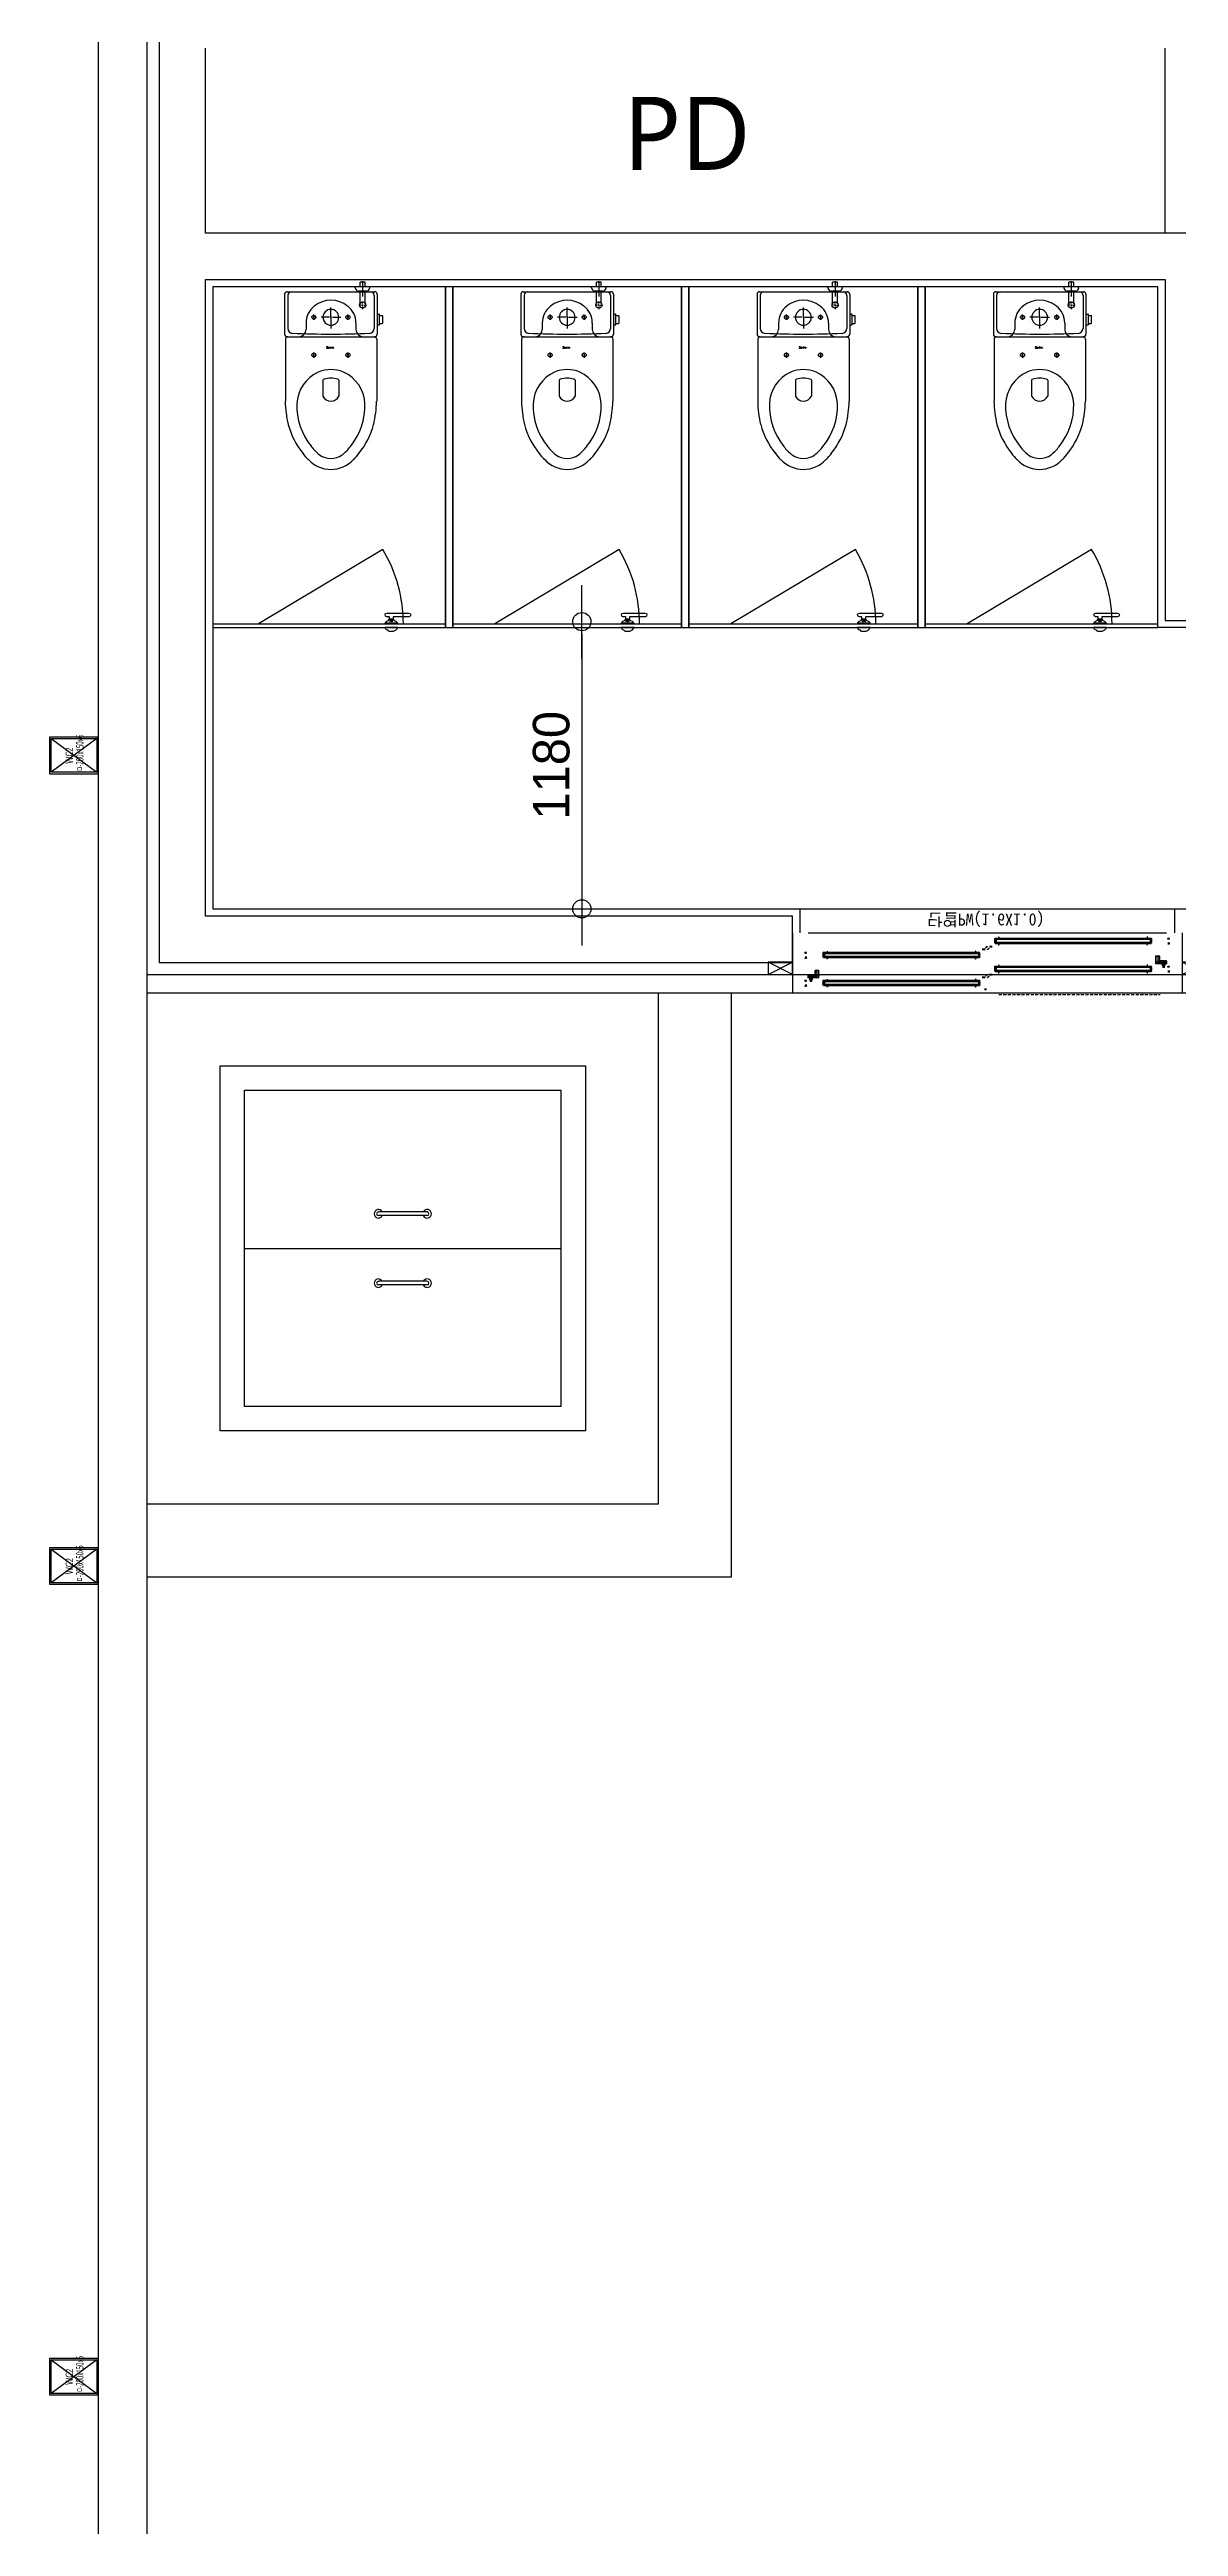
# Model space of a CAD drawing. Header units: millimetres. Extents: x -26983 to 60590, y 825 to 42375.
# Drawn here: x 56303.5 to 56394.2, y 17346.7 to 17545.7 of the extents above; entities that cross this region are included whole.
import ezdxf
from ezdxf.enums import TextEntityAlignment as Align

# ---------------------------------------------------------------- set-up
doc = ezdxf.new("R2010")
doc.units = ezdxf.units.MM
doc.header["$LTSCALE"] = 100
doc.header["$MEASUREMENT"] = 0
doc.header["$PDSIZE"] = -10
doc.linetypes.add('HIDDEN2', pattern=[0.1875, 0.125, -0.0625])
doc.layers.get('0').update_dxf_attribs({"linetype": 'CONTINUOUS'})
doc.layers.get('Defpoints').update_dxf_attribs({"color": 171, "linetype": 'CONTINUOUS'})
for name, color, linetype in [('ELE5', 7, 'CONTINUOUS'), ('ELE9', 9, 'CONTINUOUS'), ('h COLUMN', 252, 'CONTINUOUS'), ('TOI', 12, 'CONTINUOUS'), ('WC', 2, 'CONTINUOUS'), ('WIN', 4, 'CONTINUOUS'), ('WIN-G', 252, 'CONTINUOUS'), ('WIN2', 5, 'CONTINUOUS')]:
    doc.layers.add(name, color=color, linetype=linetype)
doc.styles.add('CGS', font='cgse', dxfattribs={"bigfont": 'cgs'})
doc.styles.add('DIM', font='txt.shx', dxfattribs={"height": 30})
doc.styles.add('TE', font='malgun_0.ttf')
doc.styles.add('나눔바른고딕', font='NanumBarunGothic.ttf')
doc.styles.add('돋움체', font='')
doc.styles.get('돋움체').set_extended_font_data('DotumChe')
doc.dimstyles.new('NDIM 1200', dxfattribs={"dimscale": 75, "dimtxt": 3, "dimasz": 1, "dimexe": 2, "dimexo": 2, "dimgap": 1, "dimtad": 1, "dimdec": 0, "dimdsep": 46, "dimtxsty": 'CGS', "dimblk": 'DOT0', "dimcen": 1, "dimdle": 8, "dimclrd": 256, "dimclre": 256, "dimclrt": 256, "dimadec": 0, "dimazin": 0, "dimtfac": 1, "dimtdec": 0, "dimtix": 1, "dimtmove": 2, "dimatfit": 3, "dimldrblk": 'DOT0', "dimfxl": 1, "dimtolj": 1, "dimtzin": 0, "dimlwd": -1, "dimlwe": -1, "dimarcsym": 0})

# ---------------------------------------------------------------- blocks, each defined once
blk = doc.blocks.new('*U205')
at = {"color": 0, "linetype": 'ByBlock'}
for p, q in [((100, 75), (-100, 75)), ((-100, 75), (-100, -75)), ((-94, 69), (94, 69)), ((-94, -69), (-94, 69)), ((94, 69), (94, -69)), ((100, -75), (100, 75)), ((-100, -75), (100, -75)), ((94, -69), (-94, -69))]:
    blk.add_line(p, q, dxfattribs=at)
at = {"layer": 'Defpoints'}
blk.add_point((0, 0), dxfattribs=at)
blk = doc.blocks.new('WC2')
at = {"layer": 'h COLUMN', "ltscale": 0.1}
for p, q in [((69, -94), (-69, 94)), ((69, 94), (-69, -94))]:
    blk.add_line(p, q, dxfattribs=at)
at = {"layer": 'h COLUMN', "ltscale": 0.1, "rotation": 90}
blk.add_blockref('*U205', (0, 0), dxfattribs=at)
at = {"layer": 'Defpoints', "style": 'TE'}
for s, width, p in [('WC2', 0.8, (-34, 19)), ('ㅁ-200x150x6', 0.5, (-65, -24))]:
    blk.add_text(s, height=30, dxfattribs=dict(at, width=width)).set_placement(p, align=Align.MIDDLE_LEFT)
blk = doc.blocks.new('지하2층 WC1 2 배치')
at = {"layer": 'WC', "rotation": 90}
for p in [(38600, -88050), (38600, -91380), (38600, -94710)]:
    blk.add_blockref('WC2', p, dxfattribs=at)
blk = doc.blocks.new('A$C3F015CE3')
at = {"layer": 'TOI'}
for p, q in [((45, 720), (45, 555)), ((55, 730), (415, 730)), ((58, 715), (58, 579)), ((335, 746), (335, 750)), ((383, 732), (347, 732)), ((355, 750), (355, 769)), ((375, 769), (355, 769)), ((355, 683), (355, 732)), ((365, 773), (365, 711)), ((375, 750), (375, 769)), ((375, 683), (375, 732)), ((395, 746), (395, 750)), ((413, 715), (413, 579)), ((425, 720), (425, 555)), ((159, 625), (154, 625)), ((162, 625), (168, 625)), ((165, 631), (165, 636)), ((165, 628), (165, 622)), ((165, 619), (165, 614)), ((171, 625), (176, 625)), ((229, 625), (195, 625)), ((238, 625), (232, 625)), ((235, 631), (235, 665)), ((235, 626), (235, 660)), ((235, 628), (235, 622)), ((235, 623), (235, 617)), ((235, 619), (235, 584)), ((235, 614), (235, 579)), ((241, 625), (276, 625)), ((299, 625), (294, 625)), ((308, 625), (302, 625)), ((305, 631), (305, 636)), ((305, 628), (305, 622)), ((305, 619), (305, 614)), ((311, 625), (316, 625)), ((359, 675), (350, 675)), ((359, 675), (350, 675)), ((368, 675), (362, 675)), ((368, 675), (362, 675)), ((365, 681), (365, 690)), ((365, 681), (365, 690)), ((365, 678), (365, 672)), ((365, 678), (365, 672)), ((365, 669), (365, 659)), ((365, 669), (365, 659)), ((371, 675), (381, 675)), ((371, 675), (381, 675)), ((425, 638), (433, 638)), ((435, 596), (435, 636)), ((435, 632), (446, 632)), ((448, 602), (448, 630)), ((48, 535), (48, 280)), ((53, 545), (418, 545)), ((55, 545), (415, 545)), ((133, 601), (133, 575)), ((338, 601), (338, 575)), ((423, 535), (423, 280)), ((425, 594), (433, 594)), ((435, 600), (446, 600)), ((159, 470), (154, 470)), ((162, 470), (168, 470)), ((165, 476), (165, 481)), ((165, 473), (165, 467)), ((165, 464), (165, 459)), ((171, 470), (176, 470)), ((299, 470), (294, 470)), ((308, 470), (302, 470)), ((305, 476), (305, 481)), ((305, 473), (305, 467)), ((305, 464), (305, 459)), ((311, 470), (316, 470)), ((202, 366), (202, 301)), ((268, 366), (268, 301))]:
    blk.add_line(p, q, dxfattribs=at)
for centre, radius in [((165, 625), 8), ((305, 625), 8), ((365, 675), 12.5), ((165, 470), 8), ((305, 470), 8)]:
    blk.add_circle(centre, radius, dxfattribs=at)
for centre, radius, start, end in [((55, 720), 10, 90, 180), ((73, 715), 15, 90, 180), ((352, 749), 17.6, 189.469, 253.5331), ((378, 749), 17.6, 286.4669, 350.531), ((398, 715), 15, 0, 90), ((415, 720), 10, 0, 90), ((223, 601), 90, 128.6822, 180), ((235, 585), 110, 51.3178, 128.6822), ((235, 625), 32.5, 90, 270), ((235, 625), 32.5, 270, 90), ((248, 601), 90, 0, 51.3178), ((433, 636), 2, 0, 90), ((446, 630), 2, 0, 90), ((55, 555), 10, 180, 270), ((58, 535), 10, 90, 180), ((78, 579), 20, 180, 267.4985), ((234, 4156), 3600, 267.4985, 270.0199), ((103, 575), 30, 270, 0), ((236, 4156), 3600, 269.9801, 272.5015), ((368, 575), 30, 180, 270), ((393, 579), 20, 272.5015, 0), ((413, 535), 10, 0, 90), ((415, 555), 10, 270, 0), ((433, 596), 2, 270, 0), ((446, 602), 2, 270, 0), ((235, 270), 140, 68.2132, 111.7868), ((245, 263), 150, 114.336, 177.4508), ((207, 366), 5, 90, 180), ((235, 274), 101, 73.8382, 106.1618), ((263, 366), 5, 0, 90), ((225, 263), 150, 2.5492, 65.664), ((547, 295), 500, 181.7364, 192.7267), ((355, 261), 260, 178.084, 219.7652), ((235, 318), 37.2, 207.5632, 332.4368), ((115, 261), 260, 320.2348, 1.916), ((-77, 295), 500, 347.2733, 358.2636), ((355, 261), 305, 194.4886, 219.7652), ((115, 261), 305, 320.2348, 345.5114), ((315, 214), 245, 216.6852, 225.2345), ((235, 125), 125, 222.5102, 317.4898), ((315, 214), 200, 216.6852, 230.5715), ((235, 125), 80, 234.3409, 305.6591), ((155, 214), 200, 309.4285, 323.3148), ((155, 214), 245, 314.7655, 323.3148)]:
    blk.add_arc(centre, radius, start, end, dxfattribs=at)
at = {"layer": 'TOI', "style": 'DIM'}
for s, height, p in [('S', 8, (216, 497)), ('erim', 8, (223, 497)), ('㉿', 4, (246, 497))]:
    blk.add_text(s, height=height, dxfattribs=at).set_placement(p)
blk = doc.blocks.new('DOT0')
blk.add_line((-3, 0), (3, 0))
at = {"color": 6}
blk.add_circle((0, 0), 0.75, dxfattribs=at)
blk = doc.blocks.new('*D219')
at = {"layer": 'Defpoints', "color": 0, "ltscale": 0.1, "transparency": 16777216}
for p in [(37165910, 555446), (37165910, 554266), (37165910, 554266)]:
    blk.add_point(p, dxfattribs=at)
at = {"layer": 'ELE9', "ltscale": 0.1, "transparency": 16777216}
blk.add_line((37165910, 555396), (37165910, 554316), dxfattribs=at)
at = {"layer": 'ELE9', "ltscale": 0.1, "transparency": 16777216, "xscale": 50, "yscale": 50, "zscale": 50}
for p, rotation in [((37165910, 555446), 90), ((37165910, 554266), 270)]:
    blk.add_blockref('DOT0', p, dxfattribs=dict(at, rotation=rotation))
at = {"layer": 'ELE9', "ltscale": 0.1, "transparency": 16777216, "insert": (37165785, 554856), "char_height": 150, "attachment_point": 5, "rotation": 90, "style": 'CGS'}
blk.add_mtext('\\A1;1180', dxfattribs=at)
blk = doc.blocks.new('모헤어')
for p, q in [((-1909, -2852), (-1910, -2852)), ((-1910, -2859), (-1910, -2852)), ((-1909, -2859), (-1910, -2859))]:
    blk.add_line(p, q)
at = {"linetype": 'Continuous'}
for p, q in [((-1909, -2859), (-1909, -2852)), ((-1904, -2853), (-1909, -2853)), ((-1904, -2854), (-1909, -2854)), ((-1904, -2855), (-1909, -2855)), ((-1904, -2856), (-1909, -2856)), ((-1904, -2857), (-1909, -2857))]:
    blk.add_line(p, q, dxfattribs=at)
blk = doc.blocks.new('ㄴ핸들')
at = {"color": 0, "linetype": 'Continuous', "lineweight": 15}
for p, q in [((12340, -12243), (12340, -12232)), ((12340, -12232), (12342, -12232)), ((12342, -12233), (12340, -12236)), ((12342, -12238), (12340, -12240)), ((12340, -12243), (12341, -12245)), ((12343, -12241), (12341, -12244)), ((12344, -12245), (12341, -12245)), ((12342, -12241), (12342, -12232)), ((12360, -12241), (12342, -12241)), ((12343, -12235), (12343, -12232)), ((12343, -12232), (12347, -12232)), ((12343, -12232), (12343, -12233)), ((12343, -12235), (12345, -12235)), ((12343, -12240), (12343, -12241)), ((12343, -12240), (12344, -12240)), ((12343, -12241), (12343, -12240)), ((12343, -12240), (12343, -12240)), ((12348, -12235), (12344, -12235)), ((12344, -12245), (12344, -12243)), ((12345, -12243), (12344, -12243)), ((12360, -12243), (12344, -12243)), ((12344, -12243), (12344, -12245)), ((12344, -12243), (12360, -12243)), ((12345, -12244), (12344, -12245)), ((12360, -12245), (12344, -12245)), ((12344, -12245), (12344, -12245)), ((12345, -12235), (12345, -12234)), ((12348, -12234), (12345, -12234)), ((12348, -12235), (12345, -12235)), ((12345, -12235), (12345, -12235)), ((12345, -12241), (12345, -12241)), ((12345, -12243), (12345, -12244)), ((12345, -12243), (12346, -12243)), ((12359, -12244), (12345, -12244)), ((12349, -12231), (12346, -12234)), ((12348, -12241), (12346, -12243)), ((12347, -12232), (12347, -12224)), ((12349, -12227), (12347, -12228)), ((12350, -12224), (12348, -12224)), ((12348, -12236), (12348, -12234)), ((12348, -12236), (12349, -12236)), ((12348, -12244), (12348, -12243)), ((12350, -12244), (12348, -12245)), ((12349, -12223), (12349, -12223)), ((12349, -12223), (12350, -12223)), ((12349, -12223), (12350, -12223)), ((12349, -12226), (12350, -12226)), ((12349, -12226), (12349, -12236)), ((12350, -12234), (12349, -12235)), ((12349, -12236), (12349, -12235)), ((12349, -12236), (12349, -12236)), ((12351, -12217), (12350, -12218)), ((12350, -12218), (12350, -12223)), ((12350, -12223), (12350, -12223)), ((12350, -12223), (12350, -12223)), ((12350, -12223), (12350, -12223)), ((12351, -12223), (12350, -12223)), ((12351, -12223), (12350, -12223)), ((12350, -12234), (12350, -12223)), ((12350, -12223), (12351, -12223)), ((12351, -12223), (12350, -12223)), ((12350, -12224), (12350, -12226)), ((12350, -12225), (12350, -12226)), ((12350, -12234), (12350, -12234)), ((12355, -12217), (12351, -12217)), ((12351, -12223), (12351, -12223)), ((12352, -12241), (12351, -12243)), ((12354, -12244), (12353, -12245)), ((12356, -12218), (12355, -12217)), ((12357, -12223), (12355, -12223)), ((12357, -12223), (12355, -12223)), ((12355, -12223), (12355, -12223)), ((12355, -12223), (12356, -12223)), ((12356, -12223), (12355, -12223)), ((12357, -12241), (12355, -12243)), ((12356, -12223), (12356, -12218)), ((12356, -12223), (12358, -12223)), ((12356, -12223), (12356, -12223)), ((12356, -12223), (12358, -12223)), ((12356, -12223), (12356, -12234)), ((12356, -12226), (12356, -12224)), ((12358, -12224), (12356, -12224)), ((12357, -12224), (12356, -12224)), ((12356, -12226), (12357, -12226)), ((12356, -12234), (12356, -12234)), ((12357, -12235), (12356, -12234)), ((12357, -12223), (12357, -12223)), ((12357, -12223), (12357, -12223)), ((12357, -12236), (12357, -12226)), ((12359, -12226), (12357, -12228)), ((12359, -12230), (12357, -12232)), ((12357, -12235), (12357, -12236)), ((12357, -12236), (12359, -12236)), ((12357, -12236), (12357, -12236)), ((12357, -12244), (12357, -12243)), ((12360, -12243), (12357, -12245)), ((12358, -12223), (12358, -12223)), ((12359, -12235), (12358, -12236)), ((12358, -12243), (12358, -12244)), ((12359, -12224), (12359, -12232)), ((12359, -12232), (12383, -12232)), ((12361, -12232), (12359, -12234)), ((12359, -12234), (12359, -12236)), ((12360, -12234), (12359, -12234)), ((12360, -12235), (12359, -12235)), ((12359, -12235), (12360, -12235)), ((12360, -12235), (12359, -12235)), ((12359, -12244), (12359, -12243)), ((12360, -12243), (12359, -12243)), ((12360, -12235), (12360, -12234)), ((12360, -12235), (12383, -12235)), ((12360, -12241), (12360, -12243)), ((12360, -12242), (12360, -12243)), ((12360, -12243), (12360, -12245)), ((12360, -12245), (12360, -12245)), ((12366, -12232), (12363, -12235)), ((12370, -12232), (12368, -12235)), ((12370, -12262), (12370, -12261)), ((12370, -12263), (12370, -12262)), ((12383, -12262), (12370, -12262)), ((12372, -12262), (12370, -12264)), ((12370, -12263), (12371, -12264)), ((12371, -12261), (12371, -12262)), ((12385, -12264), (12371, -12264)), ((12375, -12232), (12372, -12235)), ((12376, -12262), (12374, -12264)), ((12379, -12232), (12377, -12235)), ((12377, -12243), (12380, -12243)), ((12381, -12262), (12378, -12264)), ((12380, -12243), (12383, -12243)), ((12383, -12233), (12381, -12235)), ((12383, -12232), (12383, -12262)), ((12383, -12232), (12386, -12232)), ((12384, -12232), (12383, -12233)), ((12383, -12232), (12383, -12235)), ((12383, -12232), (12383, -12232)), ((12385, -12235), (12383, -12237)), ((12386, -12239), (12383, -12242)), ((12386, -12244), (12383, -12246)), ((12386, -12248), (12383, -12251)), ((12386, -12253), (12383, -12255)), ((12386, -12257), (12383, -12260)), ((12385, -12262), (12383, -12264)), ((12386, -12235), (12385, -12235)), ((12385, -12235), (12385, -12235)), ((12386, -12235), (12385, -12235)), ((12385, -12261), (12386, -12261)), ((12385, -12261), (12385, -12262)), ((12385, -12262), (12386, -12262)), ((12385, -12264), (12386, -12263)), ((12386, -12232), (12386, -12235)), ((12386, -12235), (12386, -12236)), ((12386, -12235), (12386, -12235)), ((12386, -12235), (12386, -12235)), ((12386, -12236), (12386, -12240)), ((12386, -12241), (12386, -12245)), ((12386, -12246), (12386, -12251)), ((12386, -12252), (12386, -12256)), ((12386, -12257), (12386, -12261)), ((12386, -12261), (12386, -12262)), ((12386, -12262), (12386, -12261)), ((12386, -12262), (12386, -12263))]:
    blk.add_line(p, q, dxfattribs=at)
at = {"color": 0, "linetype": 'Continuous', "lineweight": 0}
for p, q in [((12347, -12235), (12344, -12235)), ((12344, -12235), (12344, -12236)), ((12344, -12240), (12344, -12236)), ((12344, -12236), (12347, -12236)), ((12348, -12237), (12344, -12240)), ((12352, -12241), (12345, -12241)), ((12347, -12236), (12352, -12241)), ((12350, -12239), (12348, -12241)), ((12356, -12229), (12349, -12235)), ((12355, -12217), (12350, -12221)), ((12356, -12220), (12350, -12225)), ((12356, -12224), (12350, -12230)), ((12356, -12233), (12350, -12239)), ((12352, -12241), (12352, -12241)), ((12352, -12241), (12360, -12241)), ((12357, -12237), (12353, -12240)), ((12357, -12223), (12357, -12223)), ((12360, -12245), (12360, -12235)), ((12360, -12235), (12362, -12235)), ((12362, -12235), (12360, -12235)), ((12366, -12236), (12360, -12242)), ((12362, -12236), (12360, -12238)), ((12360, -12245), (12361, -12245)), ((12365, -12245), (12361, -12245)), ((12362, -12236), (12362, -12235)), ((12362, -12235), (12364, -12235)), ((12362, -12235), (12362, -12236)), ((12371, -12236), (12362, -12245)), ((12375, -12236), (12362, -12236)), ((12364, -12235), (12364, -12236)), ((12375, -12235), (12364, -12235)), ((12375, -12236), (12366, -12245)), ((12371, -12245), (12369, -12247)), ((12371, -12249), (12369, -12251)), ((12369, -12261), (12369, -12250)), ((12371, -12254), (12369, -12256)), ((12371, -12258), (12369, -12260)), ((12369, -12261), (12370, -12261)), ((12377, -12261), (12370, -12261)), ((12377, -12242), (12371, -12242)), ((12371, -12259), (12371, -12242)), ((12371, -12259), (12377, -12259)), ((12375, -12259), (12373, -12261)), ((12377, -12239), (12374, -12242)), ((12376, -12235), (12375, -12236)), ((12375, -12236), (12375, -12235)), ((12375, -12235), (12377, -12235)), ((12377, -12235), (12377, -12242)), ((12377, -12242), (12377, -12252)), ((12377, -12259), (12377, -12250)), ((12377, -12259), (12377, -12261)), ((12377, -12261), (12377, -12261))]:
    blk.add_line(p, q, dxfattribs=at)
for centre, radius, start, end in [((12345, -12240), 1, 180, 270), ((12365, -12250), 4.5, 0, 90)]:
    blk.add_arc(centre, radius, start, end, dxfattribs=at)
at = {"color": 0, "linetype": 'Continuous', "lineweight": 15}
for centre, radius, start, end in [((12348, -12224), 0.5, 90, 180), ((12353, -12236), 3.9, 180, 0), ((12358, -12224), 0.5, 0, 90), ((12386, -12235), 0.3, 270, 0), ((12386, -12236), 0.3, 0, 90), ((12386, -12241), 0.5, 270, 90), ((12386, -12246), 0.5, 270, 90), ((12386, -12251), 0.5, 270, 90), ((12386, -12256), 0.5, 270, 90), ((12386, -12261), 0.3, 270, 0), ((12386, -12262), 0.3, 0, 90)]:
    blk.add_arc(centre, radius, start, end, dxfattribs=at)
for points in [[(12346, -12241), (12346, -12241)], [(12360, -12241), (12360, -12241)]]:
    blk.add_open_spline(points, degree=1, dxfattribs=at)
at = {"color": 0, "linetype": 'Continuous', "lineweight": 0}
blk.add_open_spline([(12371, -12252), (12377, -12252)], degree=1, dxfattribs=at)
blk = doc.blocks.new('A$C7b7fcdc8')
at = {"ltscale": 0.1}
blk.add_wipeout([(321, 1900), (321, 300), (75, 300), (75, 1900)], dxfattribs=at)
at = {"layer": 'WIN-G'}
h = blk.add_hatch(dxfattribs=at)
h.set_pattern_fill('ANSI38', color=256, scale=10, angle=450, style=0)
h.set_pattern_definition([(45, (-17887197.8155, -18223525.7022), (-0.883883476483, 0.883883476483), []), (135, (-17887197.8155, -18223525.7022), (-2.65165042945, 0.883883476483), [3.125, -1.875])])
h.paths.add_polyline_path([(183, 1772), (183, 1775), (163, 1775), (163, 1772)])
h = blk.add_hatch(dxfattribs=at)
h.set_pattern_fill('ANSI38', color=256, scale=10, angle=450, style=0)
h.set_pattern_definition([(45, (-17887312.8155, -18223525.7022), (-0.883883476483, 0.883883476483), []), (135, (-17887312.8155, -18223525.7022), (-2.65165042945, 0.883883476483), [3.125, -1.875])])
h.paths.add_polyline_path([(298, 1772), (298, 1775), (278, 1775), (278, 1772)])
h = blk.add_hatch(dxfattribs=at)
h.set_pattern_fill('ANSI38', color=256, scale=10, angle=630, style=0)
h.set_pattern_definition([(315, (-17887197.8155, -18222491.4053), (-0.883883476483, -0.883883476483), []), (225, (-17887197.8155, -18222491.4053), (-2.65165042945, -0.883883476483), [3.125, -1.875])])
h.paths.add_polyline_path([(183, 1133), (183, 1130), (163, 1130), (163, 1133)])
h = blk.add_hatch(dxfattribs=at)
h.set_pattern_fill('ANSI38', color=256, scale=10, angle=630, style=0)
h.set_pattern_definition([(315, (-17887312.8155, -18222491.4053), (-0.883883476483, -0.883883476483), []), (225, (-17887312.8155, -18222491.4053), (-2.65165042945, -0.883883476483), [3.125, -1.875])])
h.paths.add_polyline_path([(298, 1133), (298, 1130), (278, 1130), (278, 1133)])
h = blk.add_hatch(dxfattribs=at)
h.set_pattern_fill('ANSI38', color=256, scale=10, angle=450, style=0)
h.set_pattern_definition([(45, (-17887139.8155, -18222620.8523), (-0.883883476483, 0.883883476483), []), (135, (-17887139.8155, -18222620.8523), (-2.65165042945, 0.883883476483), [3.125, -1.875])])
h.paths.add_polyline_path([(125, 1067), (125, 1070), (105, 1070), (105, 1067)])
h = blk.add_hatch(dxfattribs=at)
h.set_pattern_fill('ANSI38', color=256, scale=10, angle=450, style=0)
h.set_pattern_definition([(45, (-17887254.8156, -18222620.8523), (-0.883883476483, 0.883883476483), []), (135, (-17887254.8156, -18222620.8523), (-2.65165042945, 0.883883476483), [3.125, -1.875])])
h.paths.add_polyline_path([(240, 1067), (240, 1070), (220, 1070), (220, 1067)])
h = blk.add_hatch(dxfattribs=at)
h.set_pattern_fill('ANSI38', color=256, scale=10, angle=630, style=0)
h.set_pattern_definition([(315, (-17887139.8155, -18221586.5553), (-0.883883476483, -0.883883476483), []), (225, (-17887139.8155, -18221586.5553), (-2.65165042945, -0.883883476483), [3.125, -1.875])])
h.paths.add_polyline_path([(125, 428), (125, 425), (105, 425), (105, 428)])
h = blk.add_hatch(dxfattribs=at)
h.set_pattern_fill('ANSI38', color=256, scale=10, angle=630, style=0)
h.set_pattern_definition([(315, (-17887254.8156, -18221586.5553), (-0.883883476483, -0.883883476483), []), (225, (-17887254.8156, -18221586.5553), (-2.65165042945, -0.883883476483), [3.125, -1.875])])
h.paths.add_polyline_path([(240, 428), (240, 425), (220, 425), (220, 428)])
at = {"layer": 'WIN', "color": 8}
for p, q in [((150, 2000), (200, 1900)), ((150, 1900), (200, 2000)), ((150, 300), (200, 200)), ((150, 200), (200, 300))]:
    blk.add_line(p, q, dxfattribs=at)
for points in [[(150, 1900), (150, 2000), (200, 2000), (200, 1900)], [(150, 200), (150, 300), (200, 300), (200, 200)]]:
    blk.add_lwpolyline(points, close=True, dxfattribs=at)
at = {"layer": 'WIN', "ltscale": 1000}
for points in [[(321, 1900), (75, 1900)], [(321, 300), (75, 300)]]:
    blk.add_lwpolyline(points, dxfattribs=at)
at = {"layer": 'WIN-G'}
for p, q in [((75, 353), (75, 1847)), ((321, 364), (321, 1836)), ((161, 1773), (161, 1133)), ((166, 1772), (166, 1133)), ((178, 1769), (166, 1769)), ((178, 1772), (178, 1133)), ((183, 1773), (183, 1133)), ((276, 1773), (276, 1133)), ((281, 1772), (281, 1133)), ((293, 1769), (281, 1769)), ((293, 1772), (293, 1133)), ((298, 1773), (298, 1133)), ((178, 1136), (166, 1136)), ((293, 1136), (281, 1136)), ((103, 1068), (103, 428)), ((108, 1067), (108, 428)), ((120, 1064), (108, 1064)), ((120, 1067), (120, 428)), ((125, 1068), (125, 428)), ((218, 1068), (218, 428)), ((223, 1067), (223, 428)), ((235, 1064), (223, 1064)), ((235, 1067), (235, 428)), ((240, 1068), (240, 428)), ((120, 431), (108, 431)), ((235, 431), (223, 431))]:
    blk.add_line(p, q, dxfattribs=at)
at = {"layer": 'WIN-G', "linetype": 'HIDDEN2'}
blk.add_line((68, 1147), (68, 1810), dxfattribs=at)
at = {"layer": 'WIN-G'}
for points in [[(155, 1759), (155, 1758), (155, 1758), (156, 1757), (156, 1757), (156, 1757), (156, 1757), (156, 1757), (156, 1757), (157, 1757), (157, 1757), (157, 1757), (157, 1757), (158, 1757), (158, 1757), (159, 1756), (159, 1756), (159, 1756), (159, 1756), (159, 1756), (160, 1755), (160, 1755), (160, 1755), (160, 1754), (161, 1754), (161, 1754), (161, 1753), (161, 1753)], [(189, 1758), (189, 1758), (189, 1758), (189, 1757), (188, 1757), (188, 1757), (188, 1757), (188, 1757), (188, 1757), (188, 1757), (187, 1757), (187, 1757), (187, 1757), (187, 1757), (186, 1757), (186, 1757), (185, 1756), (185, 1756), (185, 1756), (185, 1756), (184, 1756), (184, 1755), (184, 1755), (184, 1755), (184, 1754), (183, 1754), (183, 1753), (183, 1753)], [(270, 1758), (270, 1758), (270, 1758), (270, 1757), (271, 1757), (271, 1757), (271, 1757), (271, 1757), (271, 1757), (271, 1757), (272, 1757), (272, 1757), (272, 1757), (272, 1757), (273, 1756), (273, 1756), (274, 1756), (274, 1756), (274, 1756), (274, 1756), (275, 1755), (275, 1755), (275, 1755), (275, 1754), (276, 1754), (276, 1754), (276, 1753), (276, 1753)], [(304, 1758), (304, 1758), (304, 1758), (304, 1757), (304, 1757), (303, 1757), (303, 1757), (303, 1757), (303, 1757), (303, 1757), (303, 1757), (302, 1757), (302, 1757), (302, 1757), (301, 1757), (301, 1757), (301, 1756), (300, 1756), (300, 1756), (300, 1756), (300, 1756), (299, 1755), (299, 1755), (299, 1755), (299, 1754), (299, 1754), (298, 1753), (298, 1753)], [(155, 1146), (155, 1147), (155, 1147), (156, 1148), (156, 1148), (156, 1148), (156, 1148), (156, 1148), (156, 1148), (157, 1148), (157, 1148), (157, 1148), (157, 1148), (158, 1148), (158, 1148), (159, 1148), (159, 1149), (159, 1149), (159, 1149), (159, 1149), (160, 1149), (160, 1150), (160, 1150), (160, 1150), (161, 1151), (161, 1151), (161, 1152), (161, 1152)], [(189, 1146), (189, 1147), (189, 1147), (189, 1147), (188, 1148), (188, 1148), (188, 1148), (188, 1148), (188, 1148), (188, 1148), (187, 1148), (187, 1148), (187, 1148), (187, 1148), (186, 1148), (186, 1148), (185, 1148), (185, 1149), (185, 1149), (185, 1149), (184, 1149), (184, 1150), (184, 1150), (184, 1150), (184, 1151), (183, 1151), (183, 1152), (183, 1152)], [(270, 1146), (270, 1147), (270, 1147), (270, 1148), (271, 1148), (271, 1148), (271, 1148), (271, 1148), (271, 1148), (271, 1148), (272, 1148), (272, 1148), (272, 1148), (272, 1148), (273, 1148), (273, 1149), (274, 1149), (274, 1149), (274, 1149), (274, 1149), (275, 1150), (275, 1150), (275, 1150), (275, 1151), (276, 1151), (276, 1151), (276, 1152), (276, 1152)], [(304, 1146), (304, 1147), (304, 1147), (304, 1147), (304, 1148), (303, 1148), (303, 1148), (303, 1148), (303, 1148), (303, 1148), (303, 1148), (302, 1148), (302, 1148), (302, 1148), (301, 1148), (301, 1148), (301, 1148), (300, 1149), (300, 1149), (300, 1149), (300, 1149), (299, 1150), (299, 1150), (299, 1150), (299, 1151), (299, 1151), (298, 1152), (298, 1152)], [(97, 1054), (97, 1053), (97, 1053), (97, 1052), (98, 1052), (98, 1052), (98, 1052), (98, 1052), (98, 1052), (98, 1052), (99, 1052), (99, 1052), (99, 1052), (99, 1052), (100, 1052), (100, 1051), (101, 1051), (101, 1051), (101, 1051), (101, 1051), (102, 1050), (102, 1050), (102, 1050), (102, 1049), (103, 1049), (103, 1049), (103, 1048), (103, 1048)], [(131, 1054), (131, 1053), (131, 1053), (131, 1053), (131, 1052), (130, 1052), (130, 1052), (130, 1052), (130, 1052), (130, 1052), (130, 1052), (129, 1052), (129, 1052), (129, 1052), (128, 1052), (128, 1052), (128, 1052), (127, 1051), (127, 1051), (127, 1051), (127, 1051), (126, 1050), (126, 1050), (126, 1050), (126, 1049), (126, 1049), (125, 1048), (125, 1048)], [(212, 1054), (212, 1053), (212, 1053), (212, 1052), (213, 1052), (213, 1052), (213, 1052), (213, 1052), (213, 1052), (213, 1052), (214, 1052), (214, 1052), (214, 1052), (214, 1052), (215, 1052), (215, 1051), (216, 1051), (216, 1051), (216, 1051), (216, 1051), (217, 1050), (217, 1050), (217, 1050), (217, 1049), (218, 1049), (218, 1049), (218, 1048), (218, 1048)], [(246, 1053), (246, 1053), (246, 1053), (246, 1052), (246, 1052), (245, 1052), (245, 1052), (245, 1052), (245, 1052), (245, 1052), (245, 1052), (244, 1052), (244, 1052), (244, 1052), (243, 1051), (243, 1051), (243, 1051), (242, 1051), (242, 1051), (242, 1051), (242, 1050), (241, 1050), (241, 1050), (241, 1049), (241, 1049), (241, 1049), (240, 1048), (240, 1048)], [(97, 442), (97, 442), (97, 442), (97, 443), (98, 443), (98, 443), (98, 443), (98, 443), (98, 443), (98, 443), (99, 443), (99, 443), (99, 443), (99, 443), (100, 444), (100, 444), (101, 444), (101, 444), (101, 444), (101, 444), (102, 445), (102, 445), (102, 445), (102, 446), (103, 446), (103, 446), (103, 447), (103, 447)], [(131, 442), (131, 442), (131, 442), (131, 443), (131, 443), (130, 443), (130, 443), (130, 443), (130, 443), (130, 443), (130, 443), (129, 443), (129, 443), (129, 443), (128, 443), (128, 443), (128, 444), (127, 444), (127, 444), (127, 444), (127, 444), (126, 445), (126, 445), (126, 445), (126, 446), (126, 446), (125, 447), (125, 447)], [(212, 442), (212, 442), (212, 442), (212, 443), (213, 443), (213, 443), (213, 443), (213, 443), (213, 443), (213, 443), (214, 443), (214, 443), (214, 443), (214, 443), (215, 444), (215, 444), (216, 444), (216, 444), (216, 444), (216, 444), (217, 445), (217, 445), (217, 445), (217, 446), (218, 446), (218, 446), (218, 447), (218, 447)], [(246, 442), (246, 442), (246, 442), (246, 443), (246, 443), (245, 443), (245, 443), (245, 443), (245, 443), (245, 443), (245, 443), (244, 443), (244, 443), (244, 443), (243, 443), (243, 443), (243, 444), (242, 444), (242, 444), (242, 444), (242, 444), (241, 445), (241, 445), (241, 445), (241, 446), (241, 446), (240, 447), (240, 447)]]:
    blk.add_lwpolyline(points, dxfattribs=at)
at = {"layer": 'WIN2'}
for p, q in [((311, 1869), (311, 1869)), ((311, 1869), (311, 1869)), ((141, 1088), (134, 1088)), ((141, 1087), (134, 1087)), ((141, 1087), (134, 1087)), ((141, 1086), (134, 1086)), ((141, 1086), (134, 1086)), ((141, 1085), (134, 1085)), ((141, 1085), (134, 1085)), ((141, 1084), (134, 1084)), ((141, 1084), (134, 1084)), ((141, 1083), (134, 1083)), ((141, 1083), (134, 1083)), ((141, 1083), (134, 1083)), ((141, 1082), (134, 1082)), ((141, 1082), (134, 1082)), ((141, 1081), (134, 1081)), ((142, 1108), (138, 1101)), ((138, 1101), (143, 1108)), ((138, 1101), (143, 1108)), ((144, 1092), (149, 1099)), ((148, 1099), (144, 1092)), ((149, 1099), (144, 1092)), ((145, 1118), (152, 1118)), ((145, 1118), (152, 1118)), ((145, 1117), (152, 1117)), ((145, 1117), (152, 1117)), ((145, 1116), (152, 1116)), ((145, 1116), (152, 1116)), ((145, 1115), (152, 1115)), ((145, 1115), (152, 1115)), ((145, 1114), (152, 1114)), ((145, 1114), (152, 1114)), ((145, 1113), (152, 1113)), ((145, 1113), (152, 1113)), ((145, 1113), (152, 1113)), ((145, 1112), (152, 1112)), ((145, 1112), (152, 1112)), ((256, 1088), (249, 1088)), ((256, 1087), (249, 1087)), ((256, 1087), (249, 1087)), ((256, 1086), (249, 1086)), ((256, 1086), (249, 1086)), ((256, 1085), (249, 1085)), ((256, 1085), (249, 1085)), ((256, 1084), (249, 1084)), ((256, 1084), (249, 1084)), ((256, 1083), (249, 1083)), ((256, 1083), (249, 1083)), ((256, 1083), (249, 1083)), ((256, 1082), (249, 1082)), ((256, 1082), (249, 1082)), ((256, 1081), (249, 1081)), ((257, 1108), (253, 1101)), ((253, 1101), (258, 1108)), ((253, 1101), (258, 1108)), ((259, 1092), (264, 1099)), ((263, 1099), (259, 1092)), ((264, 1099), (259, 1092)), ((260, 1118), (267, 1118)), ((260, 1118), (267, 1118)), ((260, 1117), (267, 1117)), ((260, 1117), (267, 1117)), ((260, 1116), (267, 1116)), ((260, 1116), (267, 1116)), ((260, 1115), (267, 1115)), ((260, 1115), (267, 1115)), ((260, 1114), (267, 1114)), ((260, 1114), (267, 1114)), ((260, 1113), (267, 1113)), ((260, 1113), (267, 1113)), ((260, 1113), (267, 1113)), ((260, 1112), (267, 1112)), ((260, 1112), (267, 1112)), ((103, 364), (103, 364)), ((125, 364), (125, 364)), ((311, 330), (311, 330)), ((311, 330), (311, 330))]:
    blk.add_line(p, q, dxfattribs=at)
for centre, start, end in [((138, 1101), 154.1381, 329.8152), ((149, 1099), 334.1381, 149.8152), ((253, 1101), 154.1381, 329.8152), ((264, 1099), 334.1381, 149.8152)]:
    blk.add_arc(centre, 0.2, start, end, dxfattribs=at)
at = {"layer": 'WIN-G', "xscale": -1, "rotation": 90}
blk.add_blockref('ㄴ핸들', (-12038, 14177), dxfattribs=at)
at = {"layer": 'WIN-G', "extrusion": (0, 0, -1), "xscale": -1, "zscale": -1, "rotation": 270}
blk.add_blockref('ㄴ핸들', (12096, -11977), dxfattribs=at)
at = {"layer": 'WIN2', "extrusion": (0, 0, -1), "xscale": -1, "zscale": -1}
for p in [(-2070, 4700), (-2012, 3210), (-2127, 3210)]:
    blk.add_blockref('모헤어', p, dxfattribs=at)
at = {"layer": 'WIN2', "xscale": -1}
for p in [(-1726, 4700), (-1784, 3210), (-1669, 3210)]:
    blk.add_blockref('모헤어', p, dxfattribs=at)
at = {"layer": 'WIN2', "color": 8, "extrusion": (0, 0, -1), "xscale": -1, "zscale": -1}
blk.add_blockref('모헤어', (-2185, 4700), dxfattribs=at)
at = {"layer": 'WIN2', "color": 8, "xscale": -1}
blk.add_blockref('모헤어', (-1611, 4700), dxfattribs=at)
at = {"layer": 'WIN2', "xscale": -1, "rotation": 180}
blk.add_blockref('모헤어', (1996, -1763), dxfattribs=at)
at = {"layer": 'Defpoints', "style": '돋움체'}
blk.add_text('단열PW(1.6X1.0)', height=50, rotation=90, dxfattribs=at).set_placement((415, 1094), align=Align.BOTTOM_CENTER)
blk = doc.blocks.new('A$C593E1DBB')
at = {"layer": 'ELE5', "ltscale": 0.1}
for p, q in [((450, 450), (450, 1750)), ((1750, 1750), (1750, 450)), ((950, 1200), (950, 1000)), ((965, 1200), (965, 1000)), ((1235, 1200), (1235, 1000)), ((1250, 1200), (1250, 1000)), ((1750, 450), (450, 450))]:
    blk.add_line(p, q, dxfattribs=at)
blk.add_lwpolyline([(1850, 350), (350, 350), (350, 1850), (1850, 1850)], close=True, dxfattribs=at)
for points in [[(1750, 1750), (450, 1750)], [(1100, 450), (1100, 1750)]]:
    blk.add_lwpolyline(points, dxfattribs=at)
for centre, radius, start, end in [((958, 1200), 17.5, 295.3769, 244.6231), ((958, 1200), 7.5, 360, 180), ((1243, 1200), 17.5, 295.3769, 244.6231), ((1243, 1200), 7.5, 360, 180), ((958, 1000), 17.5, 115.3769, 64.6231), ((958, 1000), 7.5, 180, 0), ((1243, 1000), 17.5, 115.3769, 64.6231), ((1243, 1000), 7.5, 180, 0)]:
    blk.add_arc(centre, radius, start, end, dxfattribs=at)
blk = doc.blocks.new('B2FF')
at = {"layer": 'ELE9', "color": 253, "ltscale": 0.1}
for p, q in [((37165093.1, 555742.6), (37164582.3, 555436.3)), ((37166063.1, 555742.6), (37165552.3, 555436.3)), ((37167033.1, 555742.6), (37166522.3, 555436.3)), ((37168003.1, 555742.6), (37167492.3, 555436.3)), ((37165102.2, 555441.3), (37165153.2, 555441.3)), ((37165137.7, 555454.8), (37165117.7, 555454.8)), ((37165187.9, 555466.3), (37165135.2, 555466.3)), ((37165135.2, 555466.3), (37165135.2, 555456.3)), ((37165135.2, 555456.3), (37165137.7, 555454.8)), ((37165137.7, 555453.3), (37165137.7, 555450.9)), ((37166072.2, 555441.3), (37166123.2, 555441.3)), ((37166107.7, 555454.8), (37166087.7, 555454.8)), ((37166157.9, 555466.3), (37166105.2, 555466.3)), ((37166105.2, 555466.3), (37166105.2, 555456.3)), ((37166105.2, 555456.3), (37166107.7, 555454.8)), ((37166107.7, 555453.3), (37166107.7, 555450.9)), ((37167042.2, 555441.3), (37167093.2, 555441.3)), ((37167077.7, 555454.8), (37167057.7, 555454.8)), ((37167127.9, 555466.3), (37167075.2, 555466.3)), ((37167075.2, 555466.3), (37167075.2, 555456.3)), ((37167075.2, 555456.3), (37167077.7, 555454.8)), ((37167077.7, 555453.3), (37167077.7, 555450.9)), ((37168012.2, 555441.3), (37168063.2, 555441.3)), ((37168047.7, 555454.8), (37168027.7, 555454.8)), ((37168097.9, 555466.3), (37168045.2, 555466.3)), ((37168045.2, 555466.3), (37168045.2, 555456.3)), ((37168045.2, 555456.3), (37168047.7, 555454.8)), ((37168047.7, 555453.3), (37168047.7, 555450.9))]:
    blk.add_line(p, q, dxfattribs=at)
for points in [[(37163924.7, 537696.3), (37164124.7, 537696.3), (37164124.7, 566846.3)], [(37164174.7, 562046.3), (37164174.7, 554046.3), (37166774.7, 554046.3), (37166774.7, 554236.3), (37164364.7, 554236.3), (37164364.7, 556851.3), (37168304.7, 556851.3), (37168304.7, 555451.3), (37168494.7, 555451.3), (37168494.7, 556306.3), (37171034.7, 556306.3), (37171034.7, 555246.3), (37171224.7, 555246.3), (37171224.7, 556496.3), (37168494.7, 556496.3), (37168494.7, 557041.3), (37164364.7, 557041.3), (37164364.7, 557801.3)], [(37168304.7, 557041.3), (37168304.7, 557801.3)], [(37164124.7, 551821.3), (37166224.7, 551821.3), (37166224.7, 553921.3)], [(37164124.7, 551521.3), (37166524.7, 551521.3), (37166524.7, 553921.3)]]:
    blk.add_lwpolyline(points, dxfattribs=at)
for points in [[(37164394.7, 556821.3), (37164394.7, 555436.3), (37165349.7, 555436.3), (37165349.7, 556821.3)], [(37164394.7, 556821.3), (37164394.7, 555421.3), (37165349.7, 555421.3), (37165349.7, 556821.3)], [(37165349.7, 555421.3), (37165379.7, 555421.3), (37165379.7, 556821.3), (37165349.7, 556821.3)], [(37165379.7, 556821.3), (37165379.7, 555436.3), (37166319.7, 555436.3), (37166319.7, 556821.3)], [(37165379.7, 556821.3), (37165379.7, 555421.3), (37166319.7, 555421.3), (37166319.7, 556821.3)], [(37166319.7, 555421.3), (37166349.7, 555421.3), (37166349.7, 556821.3), (37166319.7, 556821.3)], [(37166349.7, 556821.3), (37166349.7, 555436.3), (37167289.7, 555436.3), (37167289.7, 556821.3)], [(37166349.7, 556821.3), (37166349.7, 555421.3), (37167289.7, 555421.3), (37167289.7, 556821.3)], [(37167289.7, 555421.3), (37167319.7, 555421.3), (37167319.7, 556821.3), (37167289.7, 556821.3)], [(37167319.7, 556821.3), (37167319.7, 555436.3), (37168274.7, 555436.3), (37168274.7, 556821.3)], [(37167319.7, 556821.3), (37167319.7, 555421.3), (37168274.7, 555421.3), (37168274.7, 556821.3)]]:
    blk.add_lwpolyline(points, close=True, dxfattribs=at)
for points in [[(37165154.2, 555436.3), (37165153.2, 555441.3, 0.4313725), (37165102.2, 555441.3), (37165101.2, 555436.3)], [(37165101.2, 555421.3, 0.1064449), (37165106.9, 555413.2, -0.2961171), (37165114.6, 555408.5, 0.0430356), (37165118.5, 555407.3), (37165137, 555407.3, 0.2495661), (37165154.2, 555421.3)], [(37166124.2, 555436.3), (37166123.2, 555441.3, 0.4313725), (37166072.2, 555441.3), (37166071.2, 555436.3)], [(37166071.2, 555421.3, 0.1064449), (37166076.9, 555413.2, -0.2961171), (37166084.6, 555408.5, 0.0430356), (37166088.5, 555407.3), (37166107, 555407.3, 0.2495661), (37166124.2, 555421.3)], [(37167094.2, 555436.3), (37167093.2, 555441.3, 0.4313725), (37167042.2, 555441.3), (37167041.2, 555436.3)], [(37167041.2, 555421.3, 0.1064449), (37167046.9, 555413.2, -0.2961171), (37167054.6, 555408.5, 0.0430356), (37167058.5, 555407.3), (37167077, 555407.3, 0.2495661), (37167094.2, 555421.3)], [(37168064.2, 555436.3), (37168063.2, 555441.3, 0.4313725), (37168012.2, 555441.3), (37168011.2, 555436.3)], [(37168011.2, 555421.3, 0.1064449), (37168016.9, 555413.2, -0.2961171), (37168024.6, 555408.5, 0.0430356), (37168028.5, 555407.3), (37168047, 555407.3, 0.2495661), (37168064.2, 555421.3)]]:
    blk.add_lwpolyline(points, format="xyb", close=True, dxfattribs=at)
for points in [[(37165117.7, 555450.9), (37165117.7, 555453.3), (37165137.7, 555453.3), (37165117.7, 555453.3), (37165117.7, 555454.8), (37165120.2, 555456.3), (37165135.2, 555456.3), (37165120.2, 555456.3), (37165120.2, 555466.3), (37165109.7, 555466.3, -1), (37165109.7, 555481.3), (37165199.7, 555481.3, -1), (37165199.7, 555466.3), (37165187.2, 555466.3)], [(37166087.7, 555450.9), (37166087.7, 555453.3), (37166107.7, 555453.3), (37166087.7, 555453.3), (37166087.7, 555454.8), (37166090.2, 555456.3), (37166105.2, 555456.3), (37166090.2, 555456.3), (37166090.2, 555466.3), (37166079.7, 555466.3, -1), (37166079.7, 555481.3), (37166169.7, 555481.3, -1), (37166169.7, 555466.3), (37166157.2, 555466.3)], [(37167057.7, 555450.9), (37167057.7, 555453.3), (37167077.7, 555453.3), (37167057.7, 555453.3), (37167057.7, 555454.8), (37167060.2, 555456.3), (37167075.2, 555456.3), (37167060.2, 555456.3), (37167060.2, 555466.3), (37167049.7, 555466.3, -1), (37167049.7, 555481.3), (37167139.7, 555481.3, -1), (37167139.7, 555466.3), (37167127.2, 555466.3)], [(37168027.7, 555450.9), (37168027.7, 555453.3), (37168047.7, 555453.3), (37168027.7, 555453.3), (37168027.7, 555454.8), (37168030.2, 555456.3), (37168045.2, 555456.3), (37168030.2, 555456.3), (37168030.2, 555466.3), (37168019.7, 555466.3, -1), (37168019.7, 555481.3), (37168109.7, 555481.3, -1), (37168109.7, 555466.3), (37168097.2, 555466.3)]]:
    blk.add_lwpolyline(points, format="xyb", dxfattribs=at)
for centre in [(37164577.1, 555436.3), (37165547.1, 555436.3), (37166517.1, 555436.3), (37167487.1, 555436.3)]:
    blk.add_arc(centre, 600, 0, 30.69037, dxfattribs=at)
for centre in [(37165127.7, 555447.1), (37166097.7, 555447.1), (37167067.7, 555447.1), (37168037.7, 555447.1)]:
    blk.add_ellipse(centre, major_axis=(6.5, 0), ratio=0.1930085, dxfattribs=at)
at = {"layer": 'ELE9', "color": 253}
blk.add_blockref('지하2층 WC1 2 배치', (37125224.7, 642946.3), dxfattribs=at)
at = {"layer": 'ELE9', "color": 253, "ltscale": 0.1}
for p in [(37164644.7, 556071.3), (37165614.7, 556071.3), (37166584.7, 556071.3), (37167554.7, 556071.3)]:
    blk.add_blockref('A$C3F015CE3', p, dxfattribs=at)
at = {"layer": 'ELE9', "color": 253, "ltscale": 1000, "rotation": 270}
blk.add_blockref('A$C593E1DBB', (37164074.7, 553971.3), dxfattribs=at)
at = {"layer": 'ELE9', "color": 253, "ltscale": 0.1, "style": '나눔바른고딕'}
blk.add_text('PD', height=300, dxfattribs=at).set_placement((37166081.3, 557301.9))
at = {"layer": 'ELE9', "color": 253, "ltscale": 0.1}
dim = blk.add_linear_dim(base=(37165910.1, 554266.3), p1=(37165910.1, 555446.3), p2=(37165910.1, 554266.3), angle=90, dimstyle='NDIM 1200', override={"dimscale": 50, "dimclrd": 256, "dimclre": 256, "dimclrt": 256}, dxfattribs=at)
dim.commit()
dim.dimension.update_dxf_attribs({"geometry": '*D219', "text_midpoint": (37165785.1, 554856.3)})
at = {"layer": 'ELE9', "color": 253, "ltscale": 0.1, "xscale": -1, "rotation": 270}
blk.add_blockref('A$C7b7fcdc8', (37166474.7, 553846.7), dxfattribs=at)
at = {"layer": 'ELE9', "color": 253, "ltscale": 0.1}
for points in [[(37172249.7, 566846.3), (37163924.7, 566846.3), (37163924.7, 537696.3)], [(37171199.7, 555216.3), (37171004.7, 555216.3), (37171004.7, 556276.3), (37168524.7, 556276.3), (37168524.7, 555421.3), (37168274.7, 555421.3), (37168274.7, 556821.3), (37164394.7, 556821.3), (37164394.7, 554266.3), (37166804.7, 554266.3), (37166804.7, 554167.3)], [(37168344.7, 554167.3), (37168344.7, 554266.3), (37171004.7, 554266.3), (37171004.7, 554376.3), (37171199.7, 554376.3)], [(37166804.7, 554266.3), (37168344.7, 554266.3)], [(37164124.7, 553996.3), (37171349.7, 553996.3)], [(37164124.7, 553921.3), (37171349.7, 553921.3)]]:
    blk.add_lwpolyline(points, dxfattribs=at)

msp = doc.modelspace()

# ---------------------------------------------------------------- block references
at = {"xscale": 0.01956471256889679, "yscale": 0.01956471256889679, "zscale": 0.01956471256889679}
msp.add_blockref('B2FF', (-670794.07, 6632.61), dxfattribs=at)

doc.saveas('drawing.dxf')
